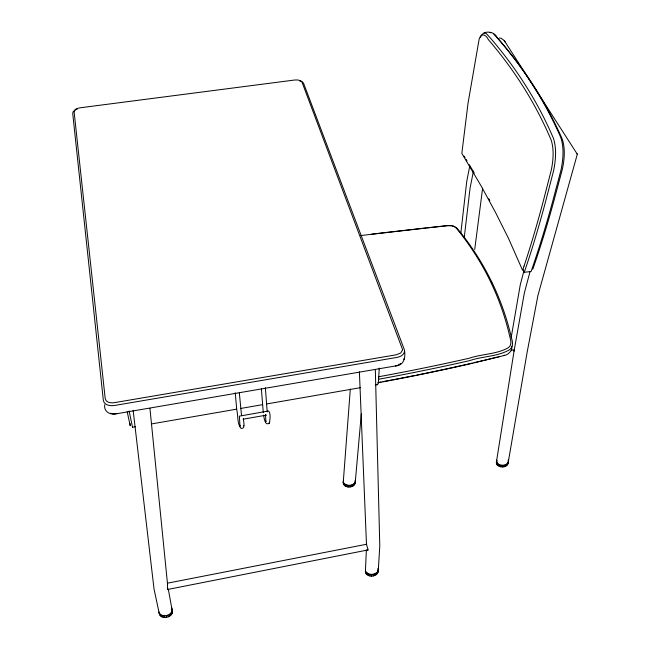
<?xml version="1.0" encoding="UTF-8"?>
<svg xmlns="http://www.w3.org/2000/svg" width="650" height="650" viewBox="0 0 650 650"><rect width="100%" height="100%" fill="white"/><g stroke="black" fill="none" stroke-linecap="round" stroke-linejoin="round"><path stroke-width="0.97" d="M132.567 426.766L132.527 427.229L135.525 426.709M149.931 408.346L167.57 584.447L167.497 589.509L368.168 549.908L366.486 544.497L359.393 371.832M133.144 410.321L154.018 588.892L159.282 613.681C161.046 619.816 171.178 617.947 172.526 612.357L171.836 608.091M172.526 612.357L168.285 589.054M159.282 613.681L159.347 612.349M366.348 550.599L365.398 571.293C365.804 577.923 377.382 577.566 378.235 571.293L379.787 545.951L375.342 369.964M365.536 572.544L365.479 569.554M366.096 573.714L365.617 570.806M367.055 574.722L367.136 572.983L366.178 571.976M368.331 575.494L368.42 573.763L367.136 572.983M379.259 368.103L378.381 382.939L377.715 384.581L375.424 385.076M369.85 575.981L369.939 574.242L368.42 573.763M371.507 576.144L371.605 574.413C374.863 574.527 379.072 572.024 378.194 568.303L378.235 571.293M373.189 575.981L373.287 574.251M374.766 575.494L374.871 573.763M376.147 574.722L376.252 572.983M377.227 573.714L377.333 571.976M377.942 572.544L378.048 570.806M396.533 365.771C404.536 365.137 405.876 355.81 404.267 349.464L303.574 83.273L302.502 81.933L299.488 80.738M361.319 413.847L355.201 482.926C354.104 488.426 343.712 488.507 343.224 482.666L350.317 389.066M343.338 483.762L343.354 480.984M343.842 484.794L343.46 482.081M344.719 485.696L344.849 484.014L343.972 483.121M345.906 486.395L346.036 484.713L344.849 484.014M347.319 486.85L347.457 485.168L346.036 484.713M348.863 487.029L349.001 485.347C351.877 485.509 355.956 483.567 355.233 480.147M350.431 486.915L350.569 485.241M351.91 486.525L352.056 484.843M353.21 485.875L353.356 484.201M354.234 485.022L354.38 483.34M354.908 484.014L355.062 482.332M460.842 233.074L466.741 181.374L469.674 166.473M464.287 237.242L470.088 187.923L473.452 171.145M404.601 351.154C404.251 355.054 399.969 356.947 396.565 357.484L115.009 405.397C110.825 406.209 104.236 405.502 103.342 400.392L72.703 113.311L73.117 111.727L75.546 109.777M482.617 188.232L474.727 249.397M497.006 460.777C493.521 467.496 507.65 469.536 508.129 462.759M496.714 460.111C495.544 467.017 509.738 467.001 508.17 460.021M514.028 351.26L524.339 293.012L530.083 271.448M496.283 462.849L514.199 350.163M496.519 463.921L496.787 462.256M497.144 464.913L497.413 463.247M498.119 465.766L498.387 464.1M499.371 466.424L499.639 464.75M500.817 466.822L501.093 465.156M502.361 466.952L502.637 465.286M503.896 466.806L504.173 465.132M505.31 466.375L505.594 464.709M506.512 465.709L506.797 464.035M507.423 464.839L507.707 463.174M511.233 337.179L520.236 284.96L523.811 271.286M507.975 463.832L527.134 352.284L537.932 295.474L577.306 154.213L504.173 40.471L501.044 38.269L499.322 38.058M269.457 422.833C270.026 419.429 270.855 413.075 268.613 410.971L239.371 416.146L239.98 426.262L240.256 425.644M343.224 482.666L343.525 481.585M524.046 266.045L522.6 270.327L508.454 238.282L495.471 212.339L481.244 186.152L461.833 153.384L468.016 103.358L478.814 41.047C479.546 33.922 484.957 32.508 488.442 39.723A1252.794 673.725 -19.4 0 1 551.281 140.376C554.166 149.987 553.256 160.379 551.289 170.089L543.424 200.598A669.931 126.498 -85.7 0 1 524.046 266.045M532.781 269.222L534.267 264.948A668.891 130.357 -85.5 0 0 554.263 199.566L562.388 169.097C564.411 159.421 565.37 149.021 562.388 139.441A1240.574 673.335 -19.2 0 0 498.461 39.089L493.773 34.312M158.925 611.983C160.696 618.117 170.836 616.249 172.193 610.651M480.521 37.351C482.357 29.786 494.699 30.859 497.161 37.7A1240.322 671.629 -19.1 0 1 560.926 137.865C564.216 148.298 563.16 159.64 560.966 170.194L552.841 200.785A671.084 130.146 -85.5 0 1 531.058 271.537L524.266 272.269L523.226 269.685M266.053 421.102L265.834 421.712L265.549 414.7M263.697 415.098C263.876 417.682 265.33 427.074 269.498 422.76M269.238 423.191L269.701 422.411M243.49 418.868L243.068 419.209L266.338 415.139L265.696 414.984M167.993 589.168L167.497 589.509M400.636 363.569L397.516 365.479M503.36 355.623L504.546 355.168M76.416 109.379L77.374 109.037M490.067 32.744L490.782 32.516M497.892 357.029L499.558 356.614M484.242 360.295L496.917 357.256M472.128 363.106L468.504 363.951A1013.992 420.574 -4.1 0 1 453.594 367.283M473.939 362.692L483.267 360.531M395.411 365.999L397.312 365.609M167.627 583.148L366.738 544.221M151.523 423.93L236.486 409.183M240.484 408.493L262.47 404.674M266.467 403.983L360.425 387.676M116.781 413.717L396.004 365.869M511.071 350.301L514.061 349.789M115.351 413.92L116.959 413.709M367.949 550.144L366.909 549.673M360.425 235.584L447.98 225.542L451.295 225.623L454.244 226.517M371.377 234.211L385.279 232.529M386.271 232.416L425.864 227.947M426.855 227.833L447.582 225.696L451.531 225.802M113.929 414.001L115.724 413.887M484.152 32.922L486.289 33.548L490.336 37.968A1258.928 676.236 -19.4 0 1 553.589 138.686C556.701 149.102 555.709 160.339 553.564 170.852L545.61 201.476A671.783 127.562 -85.7 0 1 524.266 272.269M114.603 413.952C109.127 414.863 103.48 410.694 104.764 404.69M369.939 574.242L371.605 574.413M347.457 485.168L349.001 485.347M112.442 413.774L113.498 413.912M377.423 384.727L376.748 384.402M452.473 225.981L453.383 226.224M110.549 413.213L111.459 413.538M453.521 226.208L456.999 228.182L461.646 233.846A499.33 359.604 -16.8 0 1 491.887 282.246L491.92 282.327M454.171 226.493L454.764 226.809A6.004 3.908 5.1 0 1 456.146 227.988L460.281 233.098A498.103 358.264 -16.8 0 1 490.392 281.361L490.417 281.426A497.559 357.841 -16.7 0 1 509.868 336.984C510.973 340.429 511.94 345.101 508.503 347.612C496.779 354.412 481.951 353.836 469.284 358.223A1017.803 419.266 -4.1 0 1 378.389 376.797M132.527 427.229L129.09 410.938M577.038 153.798L577.306 154.213M243.441 425.474L243.709 425.88L243.49 425.523M504.173 40.471L505.359 42.315M464.084 156.122L465.059 157.69M466.034 159.258L467.009 160.818M469.251 164.669L474.24 173.014M488.857 198.737L489.791 200.403M167.367 583.887L167.57 584.447M172.169 609.798L172.575 611.033M160.144 614.291L160.501 615.989M159.315 613.218L159.681 614.916M161.338 615.111L161.696 616.809M162.833 615.623L163.183 617.321M164.507 615.802L164.856 617.5M166.262 615.631L166.611 617.321M127.237 411.905L130.203 425.75L130.081 423.483M167.968 615.111L168.309 616.809M169.512 614.291L169.845 615.989M170.779 613.226L171.112 614.924M171.697 611.983L172.031 613.681M241.516 415.464L239.314 392.649M267.207 411.856L265.363 387.676M263.283 412.539L261.389 388.863M511.867 346.304L511.712 349.351L510.77 351.284L508.186 353.803L505.806 355.103L469.316 364.024A1016.275 421.078 -4.1 0 1 377.65 382.826M235.235 392.836L236.787 409.979C238.257 415.862 236.99 423.759 241.109 428.448C246.22 428.854 243.068 420.989 243.482 418.567M403.91 358.694L403.983 359.548M378.804 379.218A1018.566 420.298 -4.1 0 0 469.788 360.596C482.723 356.086 497.916 356.761 509.787 349.586C513.492 346.864 512.793 341.835 511.485 338.041A498.672 359.101 -16.8 0 0 491.92 282.327M452.66 367.494A1013.992 420.574 -4.1 0 1 416.707 375.066M414.789 375.456A1013.992 420.574 -4.1 0 1 392.665 379.779M391.698 379.966A1013.992 420.574 -4.1 0 1 382.964 381.607M381.022 381.964A1013.992 420.574 -4.1 0 1 379.08 382.322M402.634 349.765L400.798 352.95L396.142 354.811L114.603 402.618C111.231 403.284 105.893 402.74 105.211 398.596L74.092 111.751C74.336 108.867 78.057 108.16 80.381 107.762L294.653 80.015L297.976 79.974L301.129 81.039L301.998 82.144L402.634 349.765"/></g></svg>
